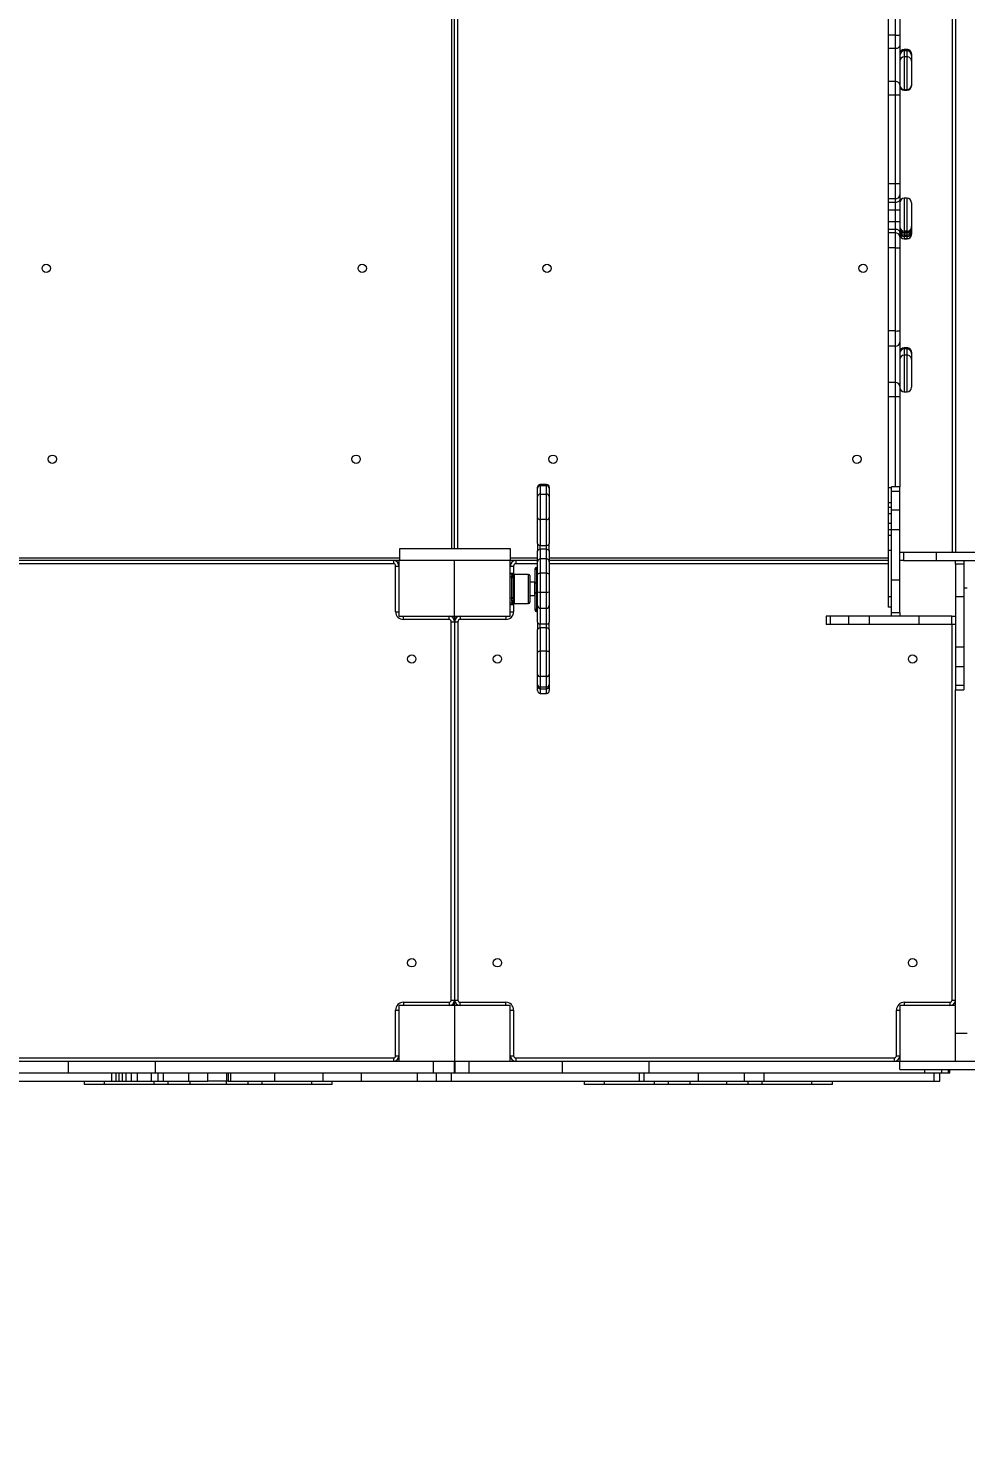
# Model space of a CAD drawing. Header units: millimetres. Extents: x -11024 to 8278, y -7837 to 5770.
# Drawn here: x 722 to 2405, y -2495 to 69 of the extents above; entities that cross this region are included whole.
import ezdxf

# ---------------------------------------------------------------- set-up
doc = ezdxf.new("R2010")
doc.units = ezdxf.units.MM
for name, color, linetype in [('DIKOM_ОБЪЕКТ', 7, 'Continuous'), ('DIKOM_РАЗМЕР_ЗОНА', 7, 'Continuous'), ('DIKOM_РАЗМЕР_ОБЪЕКТА', 7, 'Continuous')]:
    doc.layers.add(name, color=color, linetype=linetype)
doc.styles.add('style1', font='arial.ttf', dxfattribs={"width": 0.8})
doc.dimstyles.new('1-50', dxfattribs={"dimtxt": 300, "dimasz": 200, "dimexe": 100, "dimexo": 0, "dimgap": 100, "dimtad": 1, "dimtxsty": 'style1', "dimcen": 200, "dimclrd": 7, "dimclre": 7, "dimclrt": 7, "dimadec": 1, "dimazin": 2, "dimtfac": 1, "dimtmove": 0, "dimatfit": 2, "dimfxl": 0, "dimlwd": 25, "dimlwe": 18, "dimarcsym": 0})

# ---------------------------------------------------------------- blocks, each defined once
blk = doc.blocks.new('*D9')
at = {"layer": 'Defpoints', "color": 0, "transparency": 16777216}
for p in [(3740.7, 3707.5), (-8191.6, -3797.3), (-1076.1, -3797.3)]:
    blk.add_point(p, dxfattribs=at)
at = {"layer": 'DIKOM_РАЗМЕР_ОБЪЕКТА', "color": 7, "lineweight": 18, "transparency": 16777216}
for p, q in [((3740.7, 3707.5), (-8291.6, 3707.5)), ((-1076.1, -3797.3), (-8291.6, -3797.3))]:
    blk.add_line(p, q, dxfattribs=at)
at = {"layer": 'DIKOM_РАЗМЕР_ОБЪЕКТА', "color": 7, "lineweight": 25, "transparency": 16777216}
blk.add_line((-8191.6, 3507.5), (-8191.6, -3597.3), dxfattribs=at)
at = {"layer": 'DIKOM_РАЗМЕР_ОБЪЕКТА', "color": 7, "transparency": 16777216}
for points in [[(-8224.9, 3507.5), (-8158.2, 3507.5), (-8191.6, 3707.5)], [(-8224.9, -3597.3), (-8158.2, -3597.3), (-8191.6, -3797.3)]]:
    blk.add_solid(points, dxfattribs=at)
at = {"layer": 'DIKOM_РАЗМЕР_ОБЪЕКТА', "color": 7, "transparency": 16777216, "insert": (-8444.7, -44.9), "char_height": 300, "attachment_point": 5, "rotation": 90, "style": 'style1'}
blk.add_mtext('7500', dxfattribs=at)
blk = doc.blocks.new('*D10')
at = {"layer": 'Defpoints', "color": 0, "transparency": 16777216}
for p in [(-7791.3, -186.8), (6174.9, -1433), (6174.9, -5371.3)]:
    blk.add_point(p, dxfattribs=at)
at = {"layer": 'DIKOM_РАЗМЕР_ОБЪЕКТА', "color": 7, "lineweight": 18, "transparency": 16777216}
for p, q in [((-7791.3, -186.8), (-7791.3, -5471.3)), ((6174.9, -1433), (6174.9, -5471.3))]:
    blk.add_line(p, q, dxfattribs=at)
at = {"layer": 'DIKOM_РАЗМЕР_ОБЪЕКТА', "color": 7, "lineweight": 25, "transparency": 16777216}
blk.add_line((-7591.3, -5371.3), (5974.9, -5371.3), dxfattribs=at)
at = {"layer": 'DIKOM_РАЗМЕР_ОБЪЕКТА', "color": 7, "transparency": 16777216}
for points in [[(-7591.3, -5337.9), (-7591.3, -5404.6), (-7791.3, -5371.3)], [(5974.9, -5337.9), (5974.9, -5404.6), (6174.9, -5371.3)]]:
    blk.add_solid(points, dxfattribs=at)
at = {"layer": 'DIKOM_РАЗМЕР_ОБЪЕКТА', "color": 7, "transparency": 16777216, "insert": (-1343.7, -5118.1), "char_height": 300, "attachment_point": 5, "style": 'style1'}
blk.add_mtext('14000', dxfattribs=at)
blk = doc.blocks.new('*D11')
at = {"layer": 'Defpoints', "color": 0, "transparency": 16777216}
for p in [(3316.1, 5770.1), (-10574.2, -5797.3), (-1580.1, -5797.3)]:
    blk.add_point(p, dxfattribs=at)
at = {"layer": 'DIKOM_РАЗМЕР_ЗОНА', "color": 7, "lineweight": 18, "transparency": 16777216}
for p, q in [((3316.1, 5770.1), (-10674.2, 5770.1)), ((-1580.1, -5797.3), (-10674.2, -5797.3))]:
    blk.add_line(p, q, dxfattribs=at)
at = {"layer": 'DIKOM_РАЗМЕР_ЗОНА', "color": 7, "lineweight": 25, "transparency": 16777216}
blk.add_line((-10574.2, 5570.1), (-10574.2, -5597.3), dxfattribs=at)
at = {"layer": 'DIKOM_РАЗМЕР_ЗОНА', "color": 7, "transparency": 16777216}
for points in [[(-10607.5, 5570.1), (-10540.8, 5570.1), (-10574.2, 5770.1)], [(-10607.5, -5597.3), (-10540.8, -5597.3), (-10574.2, -5797.3)]]:
    blk.add_solid(points, dxfattribs=at)
at = {"layer": 'DIKOM_РАЗМЕР_ЗОНА', "color": 7, "transparency": 16777216, "insert": (-10827.3, -173), "char_height": 300, "attachment_point": 5, "rotation": 90, "style": 'style1'}
blk.add_mtext('11500', dxfattribs=at)
blk = doc.blocks.new('*D12')
at = {"layer": 'Defpoints', "color": 0, "transparency": 16777216}
for p in [(8278.3, -1824.9), (-9291.3, -2098.9), (8278.3, -7737)]:
    blk.add_point(p, dxfattribs=at)
at = {"layer": 'DIKOM_РАЗМЕР_ЗОНА', "color": 7, "lineweight": 18, "transparency": 16777216}
for p, q in [((8278.3, -1824.9), (8278.3, -7837)), ((-9291.3, -2098.9), (-9291.3, -7837))]:
    blk.add_line(p, q, dxfattribs=at)
at = {"layer": 'DIKOM_РАЗМЕР_ЗОНА', "color": 7, "lineweight": 25, "transparency": 16777216}
blk.add_line((-9091.3, -7737), (8078.3, -7737), dxfattribs=at)
at = {"layer": 'DIKOM_РАЗМЕР_ЗОНА', "color": 7, "transparency": 16777216}
for points in [[(-9091.3, -7703.7), (-9091.3, -7770.4), (-9291.3, -7737)], [(8078.3, -7703.7), (8078.3, -7770.4), (8278.3, -7737)]]:
    blk.add_solid(points, dxfattribs=at)
at = {"layer": 'DIKOM_РАЗМЕР_ЗОНА', "color": 7, "transparency": 16777216, "insert": (-900.5, -7483.9), "char_height": 300, "attachment_point": 5, "style": 'style1'}
blk.add_mtext('17500', dxfattribs=at)

msp = doc.modelspace()

# ---------------------------------------------------------------- linework, layer by layer
at = {"layer": 'DIKOM_ОБЪЕКТ', "color": 7, "linetype": 'Continuous', "lineweight": 15}
for p, q in [((1482.384, -865.829), (1482.384, 592.171)), ((1487.384, -865.829), (1487.384, 592.171)), ((1492.384, 592.171), (1492.384, -865.829)), ((2382.384, -871.829), (2382.384, 598.171)), ((2387.384, 598.171), (2387.384, -871.829)), ((2266.384, 206.865), (2266.384, 57.486)), ((2279.384, 57.486), (2279.384, 206.865)), ((2287.384, 207.094), (2287.384, 57.715)), ((2279.384, 57.486), (2266.384, 57.486)), ((2266.384, 57.486), (2266.384, 33.039)), ((2279.384, 33.039), (2279.384, 57.486)), ((2287.384, 57.715), (2287.384, 39.787)), ((2279.384, 33.039), (2266.384, 33.039)), ((2266.384, 33.039), (2266.384, -26.012)), ((2279.384, -26.012), (2279.384, 33.039)), ((2287.384, 39.787), (2287.384, -32.761)), ((2300.384, 31.723), (2295.384, 31.723)), ((2295.384, 31.723), (2295.384, 31.702)), ((2295.384, 31.702), (2295.384, 30.538)), ((2300.384, 31.702), (2295.384, 31.702)), ((2295.384, 30.538), (2295.384, 29.334)), ((2300.384, 30.538), (2295.384, 30.538)), ((2300.384, 29.334), (2295.384, 29.334)), ((2295.384, 29.334), (2295.384, 28.907)), ((2300.384, 28.907), (2295.384, 28.907)), ((2295.384, 28.907), (2295.384, 28.888)), ((2295.384, 28.888), (2295.384, 18.441)), ((2300.384, 28.888), (2295.384, 28.888)), ((2300.384, 31.702), (2300.384, 31.723)), ((2300.384, 30.538), (2300.384, 31.702)), ((2300.384, 29.334), (2300.384, 30.538)), ((2300.384, 28.907), (2300.384, 29.334)), ((2300.384, 28.888), (2300.384, 28.907)), ((2300.384, 18.441), (2300.384, 28.888)), ((2300.384, 18.441), (2295.384, 18.441)), ((2295.384, 18.441), (2295.384, -40.541)), ((2300.384, -40.541), (2300.384, 18.441)), ((2308.384, 23.723), (2308.384, 23.707)), ((2308.384, 23.707), (2308.384, 22.543)), ((2308.384, 22.543), (2308.384, 21.66)), ((2308.384, 21.66), (2308.384, 20.907)), ((2308.384, 20.907), (2308.384, 20.893)), ((2308.384, 20.893), (2308.384, 10.446)), ((2308.384, 10.446), (2308.384, -32.541)), ((2279.384, -26.012), (2266.384, -26.012)), ((2266.384, -26.012), (2266.384, -50.509)), ((2279.384, -50.509), (2266.384, -50.509)), ((2266.384, -50.509), (2266.384, -209.885)), ((2279.384, -50.509), (2279.384, -26.012)), ((2279.384, -209.885), (2279.384, -50.509)), ((2287.384, -32.761), (2287.384, -50.725)), ((2287.384, -50.725), (2287.384, -210.101)), ((2295.384, -40.498), (2295.384, -41.59)), ((2295.384, -40.541), (2300.384, -40.541)), ((2295.384, -41.59), (2300.384, -41.59)), ((2300.384, -41.59), (2300.384, -40.498)), ((2308.384, -32.541), (2308.384, -32.789)), ((2308.384, -32.789), (2308.384, -33.59)), ((2279.384, -209.885), (2266.384, -209.885)), ((2266.384, -209.885), (2266.384, -236.938)), ((2279.384, -236.938), (2279.384, -209.885)), ((2287.384, -210.101), (2287.384, -229.941)), ((2287.384, -229.941), (2287.384, -237.732)), ((2279.384, -236.938), (2266.384, -236.938)), ((2266.384, -236.938), (2266.384, -243.28)), ((2279.384, -243.28), (2266.384, -243.28)), ((2266.384, -243.28), (2266.384, -257.15)), ((2279.384, -243.28), (2279.384, -236.938)), ((2279.384, -257.15), (2279.384, -243.28)), ((2287.384, -237.732), (2287.384, -257.15)), ((2300.384, -235.887), (2295.384, -235.887)), ((2295.384, -235.887), (2295.384, -294.883)), ((2300.384, -294.883), (2300.384, -235.887)), ((2308.384, -243.887), (2308.384, -286.884)), ((2279.384, -257.15), (2266.384, -257.15)), ((2266.384, -257.15), (2266.384, -277.956)), ((2279.384, -277.956), (2266.384, -277.956)), ((2266.384, -277.956), (2266.384, -291.826)), ((2287.384, -257.15), (2279.384, -257.15)), ((2279.384, -277.956), (2279.384, -257.15)), ((2279.384, -291.826), (2279.384, -277.956)), ((2287.384, -277.956), (2279.384, -277.956)), ((2287.384, -257.15), (2287.384, -277.956)), ((2287.384, -277.956), (2287.384, -297.374)), ((2279.384, -291.826), (2266.384, -291.826)), ((2266.384, -291.826), (2266.384, -298.161)), ((2279.384, -298.161), (2266.384, -298.161)), ((2266.384, -298.161), (2266.384, -325.201)), ((2279.384, -298.161), (2279.384, -291.826)), ((2279.384, -325.201), (2279.384, -298.161)), ((2287.384, -297.374), (2287.384, -305.157)), ((2287.384, -305.157), (2287.384, -324.986)), ((2300.384, -294.883), (2295.384, -294.883)), ((2295.384, -294.883), (2295.384, -297.222)), ((2300.384, -297.222), (2295.384, -297.222)), ((2295.384, -297.222), (2295.384, -300.419)), ((2300.384, -300.419), (2295.384, -300.419)), ((2295.384, -300.419), (2295.384, -303.309)), ((2300.384, -303.309), (2295.384, -303.309)), ((2295.384, -303.309), (2295.384, -304.856)), ((2300.384, -304.856), (2295.384, -304.856)), ((2295.384, -304.856), (2295.384, -308.514)), ((2300.384, -297.222), (2300.384, -294.883)), ((2300.384, -300.419), (2300.384, -297.222)), ((2300.384, -303.309), (2300.384, -300.419)), ((2300.384, -304.856), (2300.384, -303.309)), ((2300.384, -308.514), (2300.384, -304.856)), ((2308.384, -286.884), (2308.384, -289.223)), ((2308.384, -289.223), (2308.384, -292.833)), ((2308.384, -292.833), (2308.384, -295.722)), ((2308.384, -295.722), (2308.384, -296.857)), ((2308.384, -296.857), (2308.384, -300.515)), ((2308.384, -300.515), (2308.384, -300.519)), ((2279.384, -325.201), (2266.384, -325.201)), ((2266.384, -325.201), (2266.384, -474.391)), ((2279.384, -474.391), (2279.384, -325.201)), ((2287.384, -324.986), (2287.384, -474.176)), ((2300.384, -308.514), (2295.384, -308.514)), ((2295.384, -308.514), (2295.384, -308.519)), ((2295.384, -308.519), (2300.384, -308.519)), ((2300.384, -308.519), (2300.384, -308.514)), ((2279.384, -474.391), (2266.384, -474.391)), ((2266.384, -474.391), (2266.384, -501.846)), ((2279.384, -501.846), (2279.384, -474.391)), ((2287.384, -474.176), (2287.384, -494.31)), ((2279.384, -501.846), (2266.384, -501.846)), ((2266.384, -501.846), (2266.384, -566.829)), ((2279.384, -566.829), (2279.384, -501.846)), ((2287.384, -494.31), (2287.384, -574.146)), ((2300.384, -504.671), (2295.384, -504.671)), ((2295.384, -504.671), (2295.384, -504.711)), ((2300.384, -504.711), (2295.384, -504.711)), ((2295.384, -504.711), (2295.384, -506.598)), ((2300.384, -506.598), (2295.384, -506.598)), ((2295.384, -506.598), (2295.384, -506.639)), ((2295.384, -506.639), (2295.384, -517.609)), ((2300.384, -506.639), (2295.384, -506.639)), ((2300.384, -504.711), (2300.384, -504.671)), ((2300.384, -506.598), (2300.384, -504.711)), ((2300.384, -506.639), (2300.384, -506.598)), ((2300.384, -517.609), (2300.384, -506.639)), ((2308.384, -512.671), (2308.384, -512.7)), ((2308.384, -512.7), (2308.384, -514.598)), ((2300.384, -517.609), (2295.384, -517.609)), ((2295.384, -517.609), (2295.384, -583.563)), ((2300.384, -583.563), (2300.384, -517.609)), ((2308.384, -514.598), (2308.384, -514.628)), ((2308.384, -514.628), (2308.384, -525.598)), ((2308.384, -525.598), (2308.384, -575.563)), ((2279.384, -566.829), (2266.384, -566.829)), ((2266.384, -566.829), (2266.384, -592.823)), ((2279.384, -592.823), (2279.384, -566.829)), ((2287.384, -574.146), (2287.384, -593.208)), ((2295.384, -583.563), (2300.384, -583.563)), ((2279.384, -592.823), (2266.384, -592.823)), ((2266.384, -592.823), (2266.384, -756.366)), ((2279.384, -754.255), (2279.384, -592.823)), ((2287.384, -593.208), (2287.384, -754.255)), ((1636.384, -757.105), (1636.384, -755.301)), ((1636.384, -771.898), (1636.384, -757.105)), ((1652.384, -750.301), (1641.384, -750.301)), ((1641.384, -750.301), (1641.384, -752.466)), ((1641.384, -752.466), (1641.384, -767.638)), ((1652.384, -752.466), (1641.384, -752.466)), ((1641.384, -767.638), (1641.384, -813.169)), ((1641.384, -767.638), (1652.384, -767.638)), ((1652.384, -752.466), (1652.384, -750.301)), ((1652.384, -767.638), (1652.384, -752.466)), ((1652.384, -813.169), (1652.384, -767.638)), ((1657.384, -755.301), (1657.384, -757.105)), ((1657.384, -757.105), (1657.384, -771.898)), ((2266.384, -756.366), (2266.384, -783.201)), ((2272.384, -756.366), (2266.384, -756.366)), ((2287.384, -754.255), (2272.384, -754.255)), ((2272.384, -762.31), (2272.384, -754.255)), ((2272.384, -762.31), (2287.384, -762.31)), ((2272.384, -795.538), (2272.384, -762.31)), ((2287.384, -762.31), (2287.384, -754.255)), ((2287.384, -795.538), (2287.384, -762.31)), ((1636.384, -809.84), (1636.384, -771.898)), ((1657.384, -771.898), (1657.384, -809.84)), ((2266.384, -783.201), (2266.384, -791.556)), ((2272.384, -783.201), (2266.384, -783.201)), ((2266.384, -791.556), (2266.384, -802.951)), ((2272.384, -791.556), (2266.384, -791.556)), ((1636.384, -856.44), (1636.384, -809.84)), ((1652.384, -813.169), (1641.384, -813.169)), ((1641.384, -813.169), (1641.384, -859.769)), ((1652.384, -859.769), (1652.384, -813.169)), ((1657.384, -809.84), (1657.384, -856.44)), ((2266.384, -802.951), (2266.384, -820.252)), ((2272.384, -802.951), (2266.384, -802.951)), ((2266.384, -820.252), (2266.384, -831.925)), ((2272.384, -820.252), (2266.384, -820.252)), ((2272.384, -795.538), (2287.384, -795.538)), ((2272.384, -831.509), (2272.384, -795.538)), ((2287.384, -831.509), (2287.384, -795.538)), ((2266.384, -831.925), (2266.384, -842.145)), ((2272.384, -831.925), (2266.384, -831.925)), ((2266.384, -842.145), (2266.384, -869.004)), ((2272.384, -842.145), (2266.384, -842.145)), ((2287.384, -831.509), (2272.384, -831.509)), ((2272.384, -921.625), (2272.384, -831.509)), ((2287.384, -921.625), (2287.384, -831.509)), ((1388.054, -865.829), (1388.054, -886.829)), ((1588.054, -865.829), (1388.054, -865.829)), ((1588.054, -886.829), (1588.054, -865.829)), ((1636.384, -856.44), (1636.384, -870.234)), ((1636.384, -889.087), (1636.384, -870.234)), ((1641.384, -859.769), (1652.384, -859.769)), ((1641.384, -866.666), (1641.384, -859.769)), ((1652.384, -866.666), (1641.384, -866.666)), ((1641.384, -866.666), (1641.384, -884.087)), ((1652.384, -866.666), (1652.384, -859.769)), ((1652.384, -884.087), (1652.384, -866.666)), ((1657.384, -870.234), (1657.384, -856.44)), ((1657.384, -870.234), (1657.384, -889.087)), ((2266.384, -869.004), (2266.384, -951.981)), ((2272.384, -869.004), (2266.384, -869.004)), ((2287.384, -871.829), (2293.907, -871.829)), ((2293.907, -871.829), (2293.907, -886.829)), ((2293.907, -871.829), (2352.588, -871.829)), ((2352.588, -871.829), (2352.588, -886.829)), ((2352.588, -871.829), (2442.704, -871.829)), ((592.384, -881.829), (1388.054, -881.829)), ((1387.384, -886.829), (687.384, -886.829)), ((1377.384, -892.829), (697.384, -892.829)), ((1377.384, -886.829), (1377.384, -892.829)), ((1381.384, -978.829), (1381.384, -896.829)), ((1381.384, -896.829), (1387.384, -896.829)), ((1387.384, -886.829), (1387.384, -986.829)), ((1487.384, -886.829), (1387.384, -886.829)), ((1487.384, -986.829), (1487.384, -886.829)), ((1587.384, -886.829), (1487.384, -886.829)), ((1588.054, -886.829), (1587.384, -886.829)), ((1587.384, -986.829), (1587.384, -886.829)), ((1587.384, -896.829), (1593.384, -896.829)), ((1588.054, -881.829), (1636.384, -881.829)), ((1636.384, -886.829), (1588.054, -886.829)), ((1593.384, -896.829), (1593.384, -911.76)), ((1597.384, -886.829), (1597.384, -892.829)), ((1636.384, -892.829), (1597.384, -892.829)), ((1636.384, -910.566), (1636.384, -889.087)), ((1652.384, -884.087), (1641.384, -884.087)), ((1641.384, -884.087), (1641.384, -909.862)), ((1652.384, -909.862), (1652.384, -884.087)), ((1657.384, -881.829), (2266.384, -881.829)), ((2266.384, -886.829), (1657.384, -886.829)), ((1657.384, -889.087), (1657.384, -910.566)), ((2266.384, -892.829), (1657.384, -892.829)), ((2293.907, -886.829), (2287.384, -886.829)), ((2293.907, -886.829), (2352.588, -886.829)), ((2352.588, -886.829), (2442.704, -886.829)), ((2387.384, -893.352), (2387.384, -886.829)), ((2402.384, -893.352), (2387.384, -893.352)), ((2387.384, -893.352), (2387.384, -952.033)), ((2402.384, -886.829), (2402.384, -893.352)), ((2402.384, -893.352), (2402.384, -952.033)), ((1590.92, -910.028), (1587.384, -910.028)), ((1590.92, -911.463), (1587.384, -911.463)), ((1590.384, -916.547), (1587.384, -916.547)), ((1590.384, -916.547), (1590.384, -913.942)), ((1590.384, -954.474), (1590.384, -916.547)), ((1590.92, -911.463), (1590.92, -910.028)), ((1592.384, -915.889), (1592.384, -918.547)), ((1592.384, -918.547), (1592.384, -952.482)), ((1592.652, -911.028), (1592.652, -912.412)), ((1620.384, -912.028), (1594.384, -912.028)), ((1594.384, -912.028), (1594.384, -964.028)), ((1620.384, -964.028), (1620.384, -912.028)), ((1622.384, -914.028), (1622.384, -962.028)), ((1632.384, -903.77), (1632.384, -901.695)), ((1632.384, -928.255), (1632.384, -903.77)), ((1636.384, -899.695), (1634.384, -899.695)), ((1634.384, -899.695), (1634.384, -902.288)), ((1634.384, -902.288), (1634.384, -926.294)), ((1634.384, -902.288), (1636.384, -902.288)), ((1636.384, -943.39), (1636.384, -910.566)), ((1641.384, -909.862), (1641.384, -943.527)), ((1652.384, -909.862), (1641.384, -909.862)), ((1652.384, -943.527), (1652.384, -909.862)), ((1657.384, -910.566), (1657.384, -943.39)), ((2272.384, -921.625), (2287.384, -921.625)), ((2272.384, -980.307), (2272.384, -921.625)), ((2287.384, -980.307), (2287.384, -921.625)), ((1631.384, -926.028), (1622.384, -926.028)), ((1631.384, -950.028), (1631.384, -926.028)), ((1632.384, -943.719), (1632.384, -928.255)), ((1632.384, -973.565), (1632.384, -943.719)), ((1634.384, -926.294), (1634.384, -945.623)), ((1634.384, -926.294), (1636.384, -926.294)), ((1634.384, -945.623), (1636.384, -945.623)), ((1634.384, -945.623), (1634.384, -974.884)), ((1636.384, -967.702), (1636.384, -943.39)), ((1641.384, -943.527), (1652.384, -943.527)), ((1641.384, -943.527), (1641.384, -972.702)), ((1652.384, -972.702), (1652.384, -943.527)), ((1657.384, -943.39), (1657.384, -967.702)), ((2408.384, -936.829), (2402.384, -936.829)), ((1590.384, -954.474), (1587.384, -954.474)), ((1590.92, -963.417), (1587.384, -963.417)), ((1587.384, -966.028), (1590.92, -966.028)), ((1590.384, -959.96), (1590.384, -954.474)), ((1590.92, -966.028), (1590.92, -963.417)), ((1592.384, -952.482), (1592.384, -958.078)), ((1592.384, -958.078), (1592.403, -958.404)), ((1592.652, -962.51), (1592.652, -965.028)), ((1593.384, -964.296), (1593.384, -978.829)), ((1594.384, -964.028), (1620.384, -964.028)), ((1622.384, -950.028), (1631.384, -950.028)), ((1632.384, -976.288), (1632.384, -973.565)), ((1636.384, -997.827), (1636.384, -967.702)), ((1641.384, -972.702), (1652.384, -972.702)), ((1641.384, -972.702), (1641.384, -1000.974)), ((1652.384, -1000.974), (1652.384, -972.702)), ((1657.384, -967.702), (1657.384, -997.827)), ((2266.384, -951.981), (2266.384, -970.829)), ((2272.384, -951.981), (2266.384, -951.981)), ((2272.384, -970.829), (2266.384, -970.829)), ((2402.384, -952.033), (2387.384, -952.033)), ((2387.384, -952.033), (2387.384, -1042.15)), ((2402.384, -952.033), (2402.384, -1042.15)), ((1381.384, -978.829), (1387.384, -978.829)), ((1387.384, -986.829), (1487.384, -986.829)), ((1395.384, -992.829), (1395.384, -986.829)), ((1477.384, -992.829), (1395.384, -992.829)), ((1477.384, -992.829), (1477.384, -986.829)), ((1481.384, -1676.829), (1481.384, -996.829)), ((1481.384, -996.829), (1487.384, -996.829)), ((1487.384, -986.829), (1487.384, -996.829)), ((1487.384, -986.829), (1587.384, -986.829)), ((1487.384, -996.829), (1487.384, -1676.829)), ((1487.384, -996.829), (1493.384, -996.829)), ((1493.384, -996.829), (1493.384, -1676.829)), ((1497.384, -986.829), (1497.384, -992.829)), ((1579.384, -992.829), (1497.384, -992.829)), ((1579.384, -986.829), (1579.384, -992.829)), ((1587.384, -978.829), (1593.384, -978.829)), ((1634.384, -974.884), (1636.384, -974.884)), ((1634.384, -974.884), (1634.384, -978.288)), ((1634.384, -978.288), (1636.384, -978.288)), ((1636.384, -997.827), (1636.384, -1011.583)), ((1657.384, -1011.583), (1657.384, -997.827)), ((2154.809, -986.829), (2154.809, -1001.829)), ((2162.865, -986.829), (2154.809, -986.829)), ((2162.865, -1001.829), (2162.865, -986.829)), ((2196.093, -986.829), (2162.865, -986.829)), ((2196.093, -1001.829), (2196.093, -986.829)), ((2232.064, -986.829), (2196.093, -986.829)), ((2232.064, -986.829), (2232.064, -1001.829)), ((2322.18, -986.829), (2232.064, -986.829)), ((2272.384, -980.307), (2287.384, -980.307)), ((2272.384, -986.829), (2272.384, -980.307)), ((2287.384, -980.307), (2287.384, -986.829)), ((2322.18, -1001.829), (2322.18, -986.829)), ((2380.861, -986.829), (2322.18, -986.829)), ((2380.861, -1001.829), (2380.861, -986.829)), ((2380.861, -986.829), (2387.384, -986.829)), ((1636.384, -1053.16), (1636.384, -1011.583)), ((1641.384, -1000.974), (1652.384, -1000.974)), ((1641.384, -1007.853), (1641.384, -1000.974)), ((1641.384, -1007.853), (1641.384, -1049.429)), ((1652.384, -1007.853), (1641.384, -1007.853)), ((1652.384, -1007.853), (1652.384, -1000.974)), ((1652.384, -1049.429), (1652.384, -1007.853)), ((1657.384, -1011.583), (1657.384, -1053.16)), ((2162.865, -1001.829), (2154.809, -1001.829)), ((2196.093, -1001.829), (2162.865, -1001.829)), ((2232.064, -1001.829), (2196.093, -1001.829)), ((2322.18, -1001.829), (2232.064, -1001.829)), ((2380.861, -1001.829), (2322.18, -1001.829)), ((2387.384, -1001.829), (2380.861, -1001.829)), ((2381.384, -1676.829), (2381.384, -1001.829)), ((1641.384, -1049.429), (1641.384, -1095.424)), ((1641.384, -1049.429), (1652.384, -1049.429)), ((1652.384, -1095.424), (1652.384, -1049.429)), ((2387.384, -1042.15), (2402.384, -1042.15)), ((2387.384, -1042.15), (2387.384, -1078.121)), ((2402.384, -1042.15), (2402.384, -1078.121)), ((1636.384, -1091.489), (1636.384, -1053.16)), ((1657.384, -1053.16), (1657.384, -1091.489)), ((1636.384, -1109.52), (1636.384, -1091.489)), ((1652.384, -1095.424), (1641.384, -1095.424)), ((1641.384, -1095.424), (1641.384, -1113.917)), ((1652.384, -1113.917), (1652.384, -1095.424)), ((1657.384, -1091.489), (1657.384, -1109.52)), ((2402.384, -1078.121), (2387.384, -1078.121)), ((2387.384, -1078.121), (2387.384, -1111.348)), ((2402.384, -1078.121), (2402.384, -1111.348)), ((1636.384, -1112.534), (1636.384, -1109.52)), ((1636.384, -1120.756), (1636.384, -1112.534)), ((1641.384, -1113.917), (1652.384, -1113.917)), ((1641.384, -1113.917), (1641.384, -1117.534)), ((1641.384, -1117.534), (1652.384, -1117.534)), ((1641.384, -1117.534), (1641.384, -1125.756)), ((1641.384, -1125.756), (1652.384, -1125.756)), ((1652.384, -1117.534), (1652.384, -1113.917)), ((1652.384, -1125.756), (1652.384, -1117.534)), ((1657.384, -1109.52), (1657.384, -1112.534)), ((1657.384, -1112.534), (1657.384, -1120.756)), ((2402.384, -1111.348), (2387.384, -1111.348)), ((2387.384, -1111.348), (2387.384, -1119.404)), ((2387.384, -1119.404), (2402.384, -1119.404)), ((2387.384, -1686.829), (2387.384, -1119.404)), ((2402.384, -1111.348), (2402.384, -1119.404)), ((1487.384, -1686.829), (1387.384, -1686.829)), ((1387.384, -1686.829), (1387.384, -1786.829)), ((1395.384, -1680.829), (1477.384, -1680.829)), ((1395.384, -1680.829), (1395.384, -1686.829)), ((1477.384, -1680.829), (1477.384, -1686.829)), ((1481.384, -1676.829), (1487.384, -1676.829)), ((1487.384, -1676.829), (1493.384, -1676.829)), ((1487.384, -1686.829), (1487.384, -1676.829)), ((1587.384, -1686.829), (1487.384, -1686.829)), ((1487.384, -1686.829), (1487.384, -1786.829)), ((1497.384, -1680.829), (1579.384, -1680.829)), ((1497.384, -1686.829), (1497.384, -1680.829)), ((1579.384, -1686.829), (1579.384, -1680.829)), ((1587.384, -1786.829), (1587.384, -1686.829)), ((2387.384, -1686.829), (2287.384, -1686.829)), ((2287.384, -1686.829), (2287.384, -1786.829)), ((2295.384, -1680.829), (2377.384, -1680.829)), ((2295.384, -1680.829), (2295.384, -1686.829)), ((2377.384, -1680.829), (2377.384, -1686.829)), ((2381.384, -1676.829), (2387.384, -1676.829)), ((2387.384, -1786.829), (2387.384, -1686.829)), ((1381.384, -1776.829), (1381.384, -1694.829)), ((1381.384, -1694.829), (1387.384, -1694.829)), ((1587.384, -1694.829), (1593.384, -1694.829)), ((1593.384, -1694.829), (1593.384, -1776.829)), ((2281.384, -1776.829), (2281.384, -1694.829)), ((2281.384, -1694.829), (2287.384, -1694.829)), ((2408.384, -1736.829), (2387.384, -1736.829)), ((687.384, -1786.829), (793.429, -1786.829)), ((697.384, -1780.829), (1377.384, -1780.829)), ((793.429, -1807.829), (793.429, -1786.829)), ((793.429, -1786.829), (949.638, -1786.829)), ((949.638, -1807.829), (949.638, -1786.829)), ((949.638, -1786.829), (1449.601, -1786.829)), ((1377.384, -1780.829), (1377.384, -1786.829)), ((1381.384, -1776.829), (1387.384, -1776.829)), ((1449.601, -1807.829), (1449.601, -1786.829)), ((1449.601, -1786.829), (1487.384, -1786.829)), ((1487.384, -1807.829), (1487.384, -1786.829)), ((1487.384, -1786.829), (1487.676, -1786.829)), ((1487.676, -1786.829), (1487.676, -1807.829)), ((1487.676, -1786.829), (1513.341, -1786.829)), ((1513.341, -1807.829), (1513.341, -1786.829)), ((1513.341, -1786.829), (1681.037, -1786.829)), ((1587.384, -1776.829), (1593.384, -1776.829)), ((1597.384, -1780.829), (2277.384, -1780.829)), ((1597.384, -1780.829), (1597.384, -1786.829)), ((1681.037, -1807.829), (1681.037, -1786.829)), ((1681.037, -1786.829), (1837.247, -1786.829)), ((1837.247, -1807.829), (1837.247, -1786.829)), ((1837.247, -1786.829), (2287.384, -1786.829)), ((2277.384, -1780.829), (2277.384, -1786.829)), ((2281.384, -1776.829), (2287.384, -1776.829)), ((2287.384, -1801.829), (2287.384, -1786.829)), ((2287.384, -1786.829), (2387.384, -1786.829)), ((2387.384, -1786.829), (2562.384, -1786.829)), ((625.734, -1807.829), (793.429, -1807.829)), ((793.429, -1807.829), (949.638, -1807.829)), ((870.686, -1807.829), (870.686, -1822.829)), ((878.386, -1807.829), (878.386, -1822.829)), ((883.906, -1807.829), (883.906, -1822.829)), ((890.134, -1807.829), (890.134, -1822.829)), ((896.743, -1807.829), (896.743, -1822.829)), ((906.269, -1807.829), (906.269, -1822.829)), ((916.909, -1807.829), (916.909, -1822.829)), ((942.102, -1807.829), (942.102, -1822.829)), ((949.638, -1807.829), (1449.601, -1807.829)), ((954.048, -1807.829), (954.048, -1822.829)), ((963.821, -1807.829), (963.821, -1822.829)), ((1009.323, -1807.829), (1009.323, -1822.829)), ((1043.734, -1822.829), (1043.734, -1807.829)), ((1078.144, -1822.829), (1078.144, -1807.829)), ((1080.361, -1807.829), (1080.361, -1822.829)), ((1085.007, -1822.829), (1085.007, -1807.829)), ((1163.975, -1822.829), (1163.975, -1807.829)), ((1251.331, -1822.829), (1251.331, -1807.829)), ((1320.057, -1822.829), (1320.057, -1807.829)), ((1420.544, -1822.829), (1420.544, -1807.829)), ((1449.601, -1807.829), (1487.384, -1807.829)), ((1455.061, -1822.829), (1455.061, -1807.829)), ((1481.957, -1822.829), (1481.957, -1807.829)), ((1487.384, -1807.829), (1487.688, -1807.829)), ((1487.676, -1807.829), (1513.341, -1807.829)), ((1513.341, -1807.829), (1681.037, -1807.829)), ((1681.037, -1807.829), (1819.034, -1807.829)), ((1819.034, -1807.829), (1819.034, -1822.829)), ((1819.034, -1807.829), (1828.159, -1807.829)), ((1828.159, -1822.829), (1828.159, -1807.829)), ((1828.159, -1807.829), (1925.8, -1807.829)), ((1925.8, -1822.829), (1925.8, -1807.829)), ((1925.8, -1807.829), (1998.668, -1807.829)), ((1998.668, -1807.829), (2332.514, -1807.829)), ((2008.404, -1822.829), (2008.404, -1807.829)), ((2043.857, -1822.829), (2043.857, -1807.829)), ((2287.384, -1801.829), (2562.384, -1801.829)), ((2332.514, -1807.829), (2332.514, -1801.829)), ((2332.514, -1807.829), (2362.699, -1807.829)), ((2349.302, -1822.829), (2349.302, -1807.829)), ((2359.036, -1822.829), (2359.036, -1807.829)), ((2359.5, -1822.829), (2359.5, -1807.829)), ((2362.699, -1807.829), (2362.699, -1801.829)), ((2362.699, -1807.829), (2374.994, -1807.829)), ((2374.994, -1807.829), (2374.994, -1801.829)), ((2374.994, -1807.829), (2377.526, -1807.829)), ((2377.526, -1807.829), (2377.526, -1801.829)), ((2377.526, -1807.829), (2377.53, -1807.829)), ((2377.53, -1807.829), (2377.53, -1801.829)), ((670.286, -1822.829), (870.686, -1822.829)), ((821.343, -1822.829), (821.343, -1828.829)), ((858.047, -1828.829), (821.343, -1828.829)), ((858.047, -1828.829), (858.047, -1822.829)), ((947.385, -1828.829), (858.047, -1828.829)), ((870.686, -1822.829), (878.386, -1822.829)), ((878.386, -1822.829), (883.906, -1822.829)), ((883.906, -1822.829), (890.134, -1822.829)), ((890.134, -1822.829), (896.743, -1822.829)), ((896.743, -1822.829), (906.269, -1822.829)), ((906.269, -1822.829), (916.909, -1822.829)), ((916.909, -1822.829), (942.102, -1822.829)), ((942.102, -1822.829), (954.048, -1822.829)), ((947.385, -1828.829), (947.385, -1822.829)), ((972.644, -1828.829), (947.385, -1828.829)), ((954.048, -1822.829), (963.821, -1822.829)), ((963.821, -1822.829), (1009.323, -1822.829)), ((972.644, -1828.829), (972.644, -1822.829)), ((1011.343, -1828.829), (972.644, -1828.829)), ((1009.323, -1822.829), (1043.734, -1822.829)), ((1011.343, -1822.829), (1011.343, -1828.829)), ((1077.338, -1828.829), (1011.343, -1828.829)), ((1078.144, -1822.829), (1043.734, -1822.829)), ((1077.338, -1828.829), (1077.338, -1822.829)), ((1116.037, -1828.829), (1077.338, -1828.829)), ((1080.361, -1822.829), (1078.144, -1822.829)), ((1080.361, -1822.829), (1085.007, -1822.829)), ((1085.007, -1822.829), (1163.975, -1822.829)), ((1116.037, -1828.829), (1116.037, -1822.829)), ((1141.296, -1828.829), (1116.037, -1828.829)), ((1141.296, -1828.829), (1141.296, -1822.829)), ((1230.634, -1828.829), (1141.296, -1828.829)), ((1163.975, -1822.829), (1251.331, -1822.829)), ((1230.634, -1828.829), (1230.634, -1822.829)), ((1267.338, -1828.829), (1230.634, -1828.829)), ((1251.331, -1822.829), (1320.057, -1822.829)), ((1267.338, -1828.829), (1267.338, -1822.829)), ((1320.057, -1822.829), (1420.544, -1822.829)), ((1420.544, -1822.829), (1455.061, -1822.829)), ((1455.061, -1822.829), (1481.957, -1822.829)), ((1481.957, -1822.829), (1819.034, -1822.829)), ((1720.251, -1822.829), (1720.251, -1828.829)), ((1756.955, -1828.829), (1720.251, -1828.829)), ((1756.955, -1828.829), (1756.955, -1822.829)), ((1846.293, -1828.829), (1756.955, -1828.829)), ((1819.034, -1822.829), (1828.159, -1822.829)), ((1828.159, -1822.829), (1925.8, -1822.829)), ((1846.293, -1828.829), (1846.293, -1822.829)), ((1871.552, -1828.829), (1846.293, -1828.829)), ((1871.552, -1828.829), (1871.552, -1822.829)), ((1910.249, -1828.829), (1871.552, -1828.829)), ((1910.252, -1822.829), (1910.252, -1828.829)), ((1976.247, -1828.829), (1910.252, -1828.829)), ((1925.8, -1822.829), (2008.404, -1822.829)), ((2014.945, -1828.829), (1976.244, -1828.829)), ((1976.247, -1828.829), (1976.247, -1822.829)), ((2008.404, -1822.829), (2043.857, -1822.829)), ((2014.945, -1828.829), (2014.945, -1822.829)), ((2040.204, -1828.829), (2014.945, -1828.829)), ((2040.204, -1828.829), (2040.204, -1822.829)), ((2129.541, -1828.829), (2040.204, -1828.829)), ((2043.857, -1822.829), (2349.302, -1822.829)), ((2129.541, -1828.829), (2129.541, -1822.829)), ((2166.245, -1828.829), (2129.541, -1828.829)), ((2166.245, -1828.829), (2166.245, -1822.829)), ((2349.302, -1822.829), (2359.036, -1822.829)), ((2359.036, -1822.829), (2359.5, -1822.829))]:
    msp.add_line(p, q, dxfattribs=at)
at = {"layer": 'DIKOM_ОБЪЕКТ', "color": 7, "linetype": 'Continuous', "lineweight": 15, "flags": 128}
for points in [[(2287.384, 39.787), (2287.23, 38.47), (2286.775, 37.204), (2286.036, 36.038), (2285.041, 35.015), (2283.829, 34.176), (2282.446, 33.552), (2280.945, 33.168), (2279.384, 33.039)], [(2287.384, -32.761), (2287.23, -31.445), (2286.775, -30.179), (2286.036, -29.012), (2285.041, -27.989), (2283.829, -27.15), (2282.446, -26.526), (2280.945, -26.142), (2279.384, -26.012)], [(2287.384, -237.732), (2287.23, -238.814), (2286.775, -239.855), (2286.036, -240.814), (2285.041, -241.655), (2283.829, -242.345), (2282.446, -242.858), (2280.945, -243.173), (2279.384, -243.28)], [(2287.384, -297.374), (2287.23, -296.292), (2286.775, -295.251), (2286.036, -294.292), (2285.041, -293.451), (2283.829, -292.761), (2282.446, -292.249), (2280.945, -291.933), (2279.384, -291.826)], [(1636.384, -809.84), (1636.48, -810.49), (1636.765, -811.114), (1637.227, -811.69), (1637.849, -812.194), (1638.606, -812.608), (1639.471, -812.916), (1640.409, -813.105), (1641.384, -813.169)], [(1652.384, -813.169), (1653.36, -813.105), (1654.298, -812.916), (1655.162, -812.608), (1655.92, -812.194), (1656.541, -811.69), (1657.003, -811.114), (1657.288, -810.49), (1657.384, -809.84)], [(1636.384, -856.44), (1636.48, -857.089), (1636.765, -857.714), (1637.227, -858.289), (1637.849, -858.794), (1638.606, -859.208), (1639.471, -859.515), (1640.409, -859.705), (1641.384, -859.769)], [(1636.384, -870.234), (1636.48, -869.538), (1636.765, -868.868), (1637.227, -868.251), (1637.849, -867.711), (1638.606, -867.267), (1639.471, -866.937), (1640.409, -866.734), (1641.384, -866.666)], [(1652.384, -859.769), (1653.36, -859.705), (1654.298, -859.515), (1655.162, -859.208), (1655.92, -858.794), (1656.541, -858.289), (1657.003, -857.714), (1657.288, -857.089), (1657.384, -856.44)], [(1652.384, -866.666), (1653.36, -866.734), (1654.298, -866.937), (1655.162, -867.267), (1655.92, -867.711), (1656.541, -868.251), (1657.003, -868.868), (1657.288, -869.538), (1657.384, -870.234)], [(1636.384, -910.566), (1636.48, -910.429), (1636.765, -910.297), (1637.227, -910.175), (1637.849, -910.068), (1638.606, -909.981), (1639.471, -909.915), (1640.409, -909.875), (1641.384, -909.862)], [(1652.384, -909.862), (1653.36, -909.875), (1654.298, -909.915), (1655.162, -909.981), (1655.92, -910.068), (1656.541, -910.175), (1657.003, -910.297), (1657.288, -910.429), (1657.384, -910.566)], [(1632.384, -973.565), (1632.423, -973.822), (1632.536, -974.07), (1632.721, -974.298), (1632.97, -974.498), (1633.273, -974.662), (1633.619, -974.784), (1633.994, -974.859), (1634.384, -974.884)], [(1636.384, -997.827), (1636.48, -998.441), (1636.765, -999.031), (1637.227, -999.576), (1637.849, -1000.053), (1638.606, -1000.444), (1639.471, -1000.735), (1640.409, -1000.914), (1641.384, -1000.974)], [(1652.384, -1000.974), (1653.36, -1000.914), (1654.298, -1000.735), (1655.162, -1000.444), (1655.92, -1000.053), (1656.541, -999.576), (1657.003, -999.031), (1657.288, -998.441), (1657.384, -997.827)], [(1636.384, -1011.583), (1636.48, -1010.856), (1636.765, -1010.156), (1637.227, -1009.511), (1637.849, -1008.945), (1638.606, -1008.481), (1639.471, -1008.137), (1640.409, -1007.924), (1641.384, -1007.853)], [(1652.384, -1007.853), (1653.36, -1007.924), (1654.298, -1008.137), (1655.162, -1008.481), (1655.92, -1008.945), (1656.541, -1009.511), (1657.003, -1010.156), (1657.288, -1010.856), (1657.384, -1011.583)], [(1636.384, -1053.16), (1636.48, -1052.432), (1636.765, -1051.732), (1637.227, -1051.087), (1637.849, -1050.522), (1638.606, -1050.058), (1639.471, -1049.713), (1640.409, -1049.501), (1641.384, -1049.429)], [(1652.384, -1049.429), (1653.36, -1049.501), (1654.298, -1049.713), (1655.162, -1050.058), (1655.92, -1050.522), (1656.541, -1051.087), (1657.003, -1051.732), (1657.288, -1052.432), (1657.384, -1053.16)]]:
    msp.add_lwpolyline(points, dxfattribs=at)
at = {"layer": 'DIKOM_ОБЪЕКТ', "color": 7, "linetype": 'Continuous', "lineweight": 15}
for centre in [(753.384, -361.829), (1321.384, -361.829), (1653.384, -361.829), (2221.384, -361.829), (764.384, -704.829), (1310.384, -704.829), (1664.384, -704.829), (2210.384, -704.829), (1410.384, -1063.829), (1564.384, -1063.829), (2310.384, -1063.829), (1410.384, -1609.829), (1564.384, -1609.829), (2310.384, -1609.829)]:
    msp.add_circle(centre, 7.5, dxfattribs=at)
for centre, radius, start, end in [((2281.383, 127.553), 70.095, 268.366058, 274.911532), ((2295.384, 23.723), 8, 90, 180), ((2295.382, 23.705), 7.998, 89.982923, 179.981635), ((2295.382, 22.54), 7.998, 89.983595, 179.98139), ((2295.225, 21.494), 7.842, 88.834259, 178.784225), ((2295.384, 20.907), 8, 90, 180), ((2295.382, 20.891), 7.998, 89.983772, 179.981212), ((2300.384, 23.723), 8, 0, 90), ((2300.387, 23.705), 7.997, 0.017152, 90.01829), ((2300.387, 22.54), 7.998, 0.017397, 90.017618), ((2300.544, 21.494), 7.842, 1.214551, 91.166965), ((2300.384, 20.907), 8, 0, 90), ((2300.387, 20.891), 7.998, 0.017575, 90.017441), ((2295.382, 10.443), 7.998, 89.982923, 179.982062), ((2300.387, 10.443), 7.997, 0.016725, 90.01829), ((2281.383, -124.476), 73.995, 85.347847, 91.547744), ((2295.384, -32.541), 8, 180, 270), ((2295.058, -32.726), 7.674, 180.473637, 239.770686), ((2295.384, -33.59), 8, 180, 270), ((2300.384, -32.541), 8, 270, 0), ((2300.384, -33.59), 8, 270, 0), ((2300.711, -32.726), 7.674, 300.229314, 359.526363), ((2281.383, -283.852), 73.995, 85.347847, 91.547744), ((2279.854, -229.404), 7.549, 266.431937, 355.920689), ((2295.384, -243.887), 8, 90, 180), ((2300.384, -243.887), 8, 0, 90), ((2279.855, -305.695), 7.549, 4.08637, 93.574065), ((2295.384, -286.883), 7.999, 180.005154, 270.003811), ((2295.384, -289.223), 8, 180.005397, 270.003568), ((2295.183, -292.62), 7.802, 181.562032, 271.478918), ((2295.183, -295.51), 7.802, 181.562032, 271.478918), ((2295.384, -296.856), 7.999, 180.005154, 270.003811), ((2295.384, -300.514), 8, 180.005397, 270.003568), ((2295.384, -300.519), 8, 180, 270), ((2300.385, -286.883), 7.999, 269.994976, 359.996059), ((2300.385, -289.223), 7.999, 269.995219, 359.995816), ((2300.586, -292.62), 7.801, 268.519854, 358.439196), ((2300.586, -295.51), 7.801, 268.519854, 358.439196), ((2300.385, -296.856), 7.999, 269.994976, 359.996059), ((2300.385, -300.514), 7.999, 269.995219, 359.995816), ((2300.384, -300.519), 8, 270, 0), ((2281.383, -250.452), 74.775, 268.468456, 274.603533), ((2281.383, -399.648), 74.77, 268.468027, 274.603535), ((2279.609, -494.071), 7.778, 268.339969, 358.238934), ((2295.384, -512.671), 8, 90, 180), ((2295.379, -512.706), 7.995, 89.96135, 179.959835), ((2295.384, -514.598), 8, 90, 180), ((2295.379, -514.634), 7.995, 89.961654, 179.959746), ((2300.384, -512.671), 8, 0, 90), ((2300.39, -512.706), 7.994, 0.038951, 90.039863), ((2300.384, -514.598), 8, 0, 90), ((2300.39, -514.634), 7.994, 0.039041, 90.03956), ((2295.379, -525.603), 7.995, 89.96135, 179.959835), ((2300.39, -525.603), 7.994, 0.038951, 90.039863), ((2279.711, -574.503), 7.681, 2.666646, 92.439553), ((2295.384, -575.563), 8, 180, 270), ((2300.384, -575.563), 8, 270, 0), ((2281.379, -634.656), 41.881, 81.756571, 92.730611), ((1641.384, -755.301), 5, 90, 180), ((1641.21, -757.293), 4.83, 87.936204, 177.775399), ((1641.041, -772.3), 4.675, 85.796061, 175.063345), ((1652.384, -755.301), 5, 0, 90), ((1652.558, -757.293), 4.83, 2.225417, 92.063662), ((1652.727, -772.3), 4.675, 4.937496, 94.203772), ((1377.384, -896.829), 10, 0, 90), ((1377.384, -896.829), 4, 0, 90), ((1597.384, -896.829), 10, 90, 180), ((1597.384, -896.829), 4, 90, 180), ((1641.384, -889.087), 5, 90, 180), ((1652.384, -889.087), 5, 0, 90), ((1590.41, -915.916), 1.974, 0.777662, 90.757751), ((1590.384, -918.547), 2, 0, 90), ((1590.92, -912.028), 2, 30, 90), ((1590.939, -913.484), 2.021, 32.04283, 90.532503), ((1594.384, -910.028), 2, 210, 270), ((1620.384, -914.028), 2, 0, 90), ((1634.384, -901.695), 2, 90, 180), ((1634.158, -904.075), 1.8, 82.798445, 170.254712), ((1631.384, -925.028), 1, 270, 0), ((1634.365, -928.275), 1.981, 89.448611, 179.436987), ((1634.337, -943.67), 1.954, 181.437275, 271.367755), ((1640.135, -897.962), 45.583, 265.279926, 271.570189), ((1653.633, -897.96), 45.585, 268.429879, 274.719969), ((1590.388, -952.478), 1.996, 269.890048, 359.890216), ((1590.441, -958.017), 1.944, 268.320392, 358.216261), ((1590.954, -961.373), 2.044, 269.060892, 326.203381), ((1590.92, -964.028), 2, 270, 330), ((1594.384, -966.028), 2, 90, 150), ((1620.384, -962.028), 2, 270, 0), ((1631.384, -951.028), 1, 0, 90), ((1641.384, -967.702), 5, 180, 270), ((1652.384, -967.702), 5, 270, 0), ((1395.384, -978.829), 14, 180, 270), ((1477.384, -996.829), 10, 0, 90), ((1477.384, -996.829), 4, 0, 90), ((1497.384, -996.829), 10, 90, 180), ((1497.384, -996.829), 4, 90, 180), ((1579.384, -978.829), 14, 270, 0), ((1634.384, -976.288), 2, 180, 270), ((1640.908, -1090.884), 4.564, 187.611761, 275.983587), ((1652.86, -1090.884), 4.564, 264.01661, 352.387378), ((1641.101, -1109.198), 4.728, 183.905398, 273.434125), ((1641.384, -1112.534), 5, 180, 270), ((1641.384, -1120.756), 5, 180, 270), ((1652.667, -1109.198), 4.728, 266.566029, 356.093771), ((1652.384, -1112.534), 5, 270, 0), ((1652.384, -1120.756), 5, 270, 0), ((1395.384, -1694.829), 14, 90, 180), ((1477.384, -1676.829), 4, 270, 0), ((1477.384, -1676.829), 10, 270, 0), ((1497.384, -1676.829), 10, 180, 270), ((1497.384, -1676.829), 4, 180, 270), ((1579.384, -1694.829), 14, 0, 90), ((2295.384, -1694.829), 14, 90, 180), ((2377.384, -1676.829), 4, 270, 0), ((2377.384, -1676.829), 10, 270, 0), ((1377.384, -1776.829), 4, 270, 0), ((1377.384, -1776.829), 10, 270, 0), ((1597.384, -1776.829), 10, 180, 270), ((1597.384, -1776.829), 4, 180, 270), ((2277.384, -1776.829), 4, 270, 0), ((2277.384, -1776.829), 10, 270, 0)]:
    msp.add_arc(centre, radius, start, end, dxfattribs=at)
for points, knots in [([(1590.384, -913.942), (1590.391, -913.845), (1590.42, -913.444), (1590.778, -912.663), (1590.873, -911.863), (1590.92, -911.463)], [0, 0, 0, 0, 0.13683959, 0.56820917, 1, 1, 1, 1]), ([(1592.652, -912.412), (1592.63, -912.86), (1592.587, -913.757), (1592.404, -914.989), (1592.388, -915.721), (1592.384, -915.889)], [0, 0, 0, 0, 0.43459143, 0.87065533, 1, 1, 1, 1]), ([(1590.92, -963.417), (1590.916, -963.243), (1590.898, -962.521), (1590.577, -961.33), (1590.449, -960.417), (1590.384, -959.96)], [0, 0, 0, 0, 0.13682927, 0.56816697, 1, 1, 1, 1]), ([(1592.403, -958.404), (1592.433, -958.975), (1592.497, -960.228), (1592.642, -961.565), (1592.65, -962.322), (1592.652, -962.51)], [0, 0, 0, 0, 0.38587738, 0.84737898, 1, 1, 1, 1])]:
    msp.add_open_spline(points, degree=3, knots=knots, dxfattribs=at)

# ---------------------------------------------------------------- dimensions: what is measured, and where the dimension line sits
at = {"layer": 'DIKOM_РАЗМЕР_ЗОНА'}
dim = msp.add_linear_dim(base=(-10574.155, -5797.252), p1=(3316.126, 5770.14), p2=(-1580.087, -5797.252), angle=90, text='11500', dimstyle='1-50', dxfattribs=at)
dim.commit()
dim.dimension.update_dxf_attribs({"geometry": '*D11', "text_midpoint": (-10574.155, -172.992), "dimtype": 160})
dim = msp.add_linear_dim(base=(8278.33, -7737.029), p1=(-9291.307, -2098.904), p2=(8278.33, -1824.895), text='17500', dimstyle='1-50', dxfattribs=at)
dim.commit()
dim.dimension.update_dxf_attribs({"geometry": '*D12', "text_midpoint": (-900.475, -7737.029), "dimtype": 160})
at = {"layer": 'DIKOM_РАЗМЕР_ОБЪЕКТА'}
dim = msp.add_linear_dim(base=(-8191.564, -3797.252), p1=(3740.68, 3707.508), p2=(-1076.116, -3797.252), angle=90, text='7500', dimstyle='1-50', dxfattribs=at)
dim.commit()
dim.dimension.update_dxf_attribs({"geometry": '*D9', "text_midpoint": (-8191.564, -44.872), "dimtype": 160})
dim = msp.add_linear_dim(base=(6174.942, -5371.267), p1=(-7791.307, -186.829), p2=(6174.942, -1432.983), text='14000', dimstyle='1-50', dxfattribs=at)
dim.commit()
dim.dimension.update_dxf_attribs({"geometry": '*D10', "text_midpoint": (-1343.681, -5371.267), "dimtype": 160})

doc.saveas('drawing.dxf')
